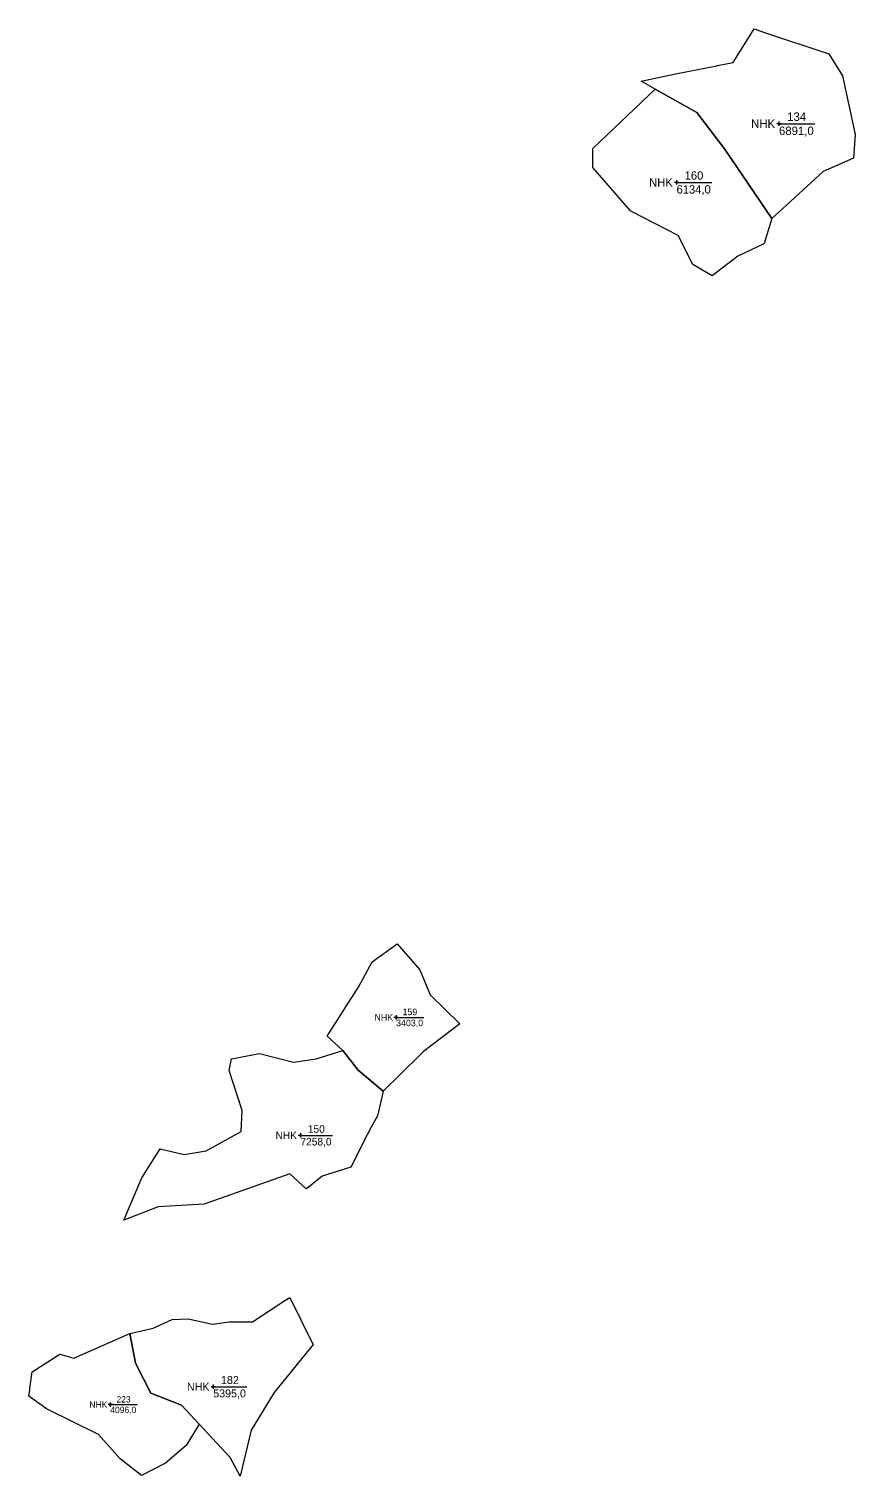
# Model space of a CAD drawing. Extents: x 546475 to 549288, y 1824344 to 1826332.
# Drawn here: x 546977 to 547461, y 1824344 to 1825191 of the extents above; entities that cross this region are included whole.
import ezdxf

# ---------------------------------------------------------------- set-up
doc = ezdxf.new("R2010")
doc.units = 0
for name, color, linetype in [('Level 11', 7, 'Continuous'), ('Level 13', 7, 'Continuous'), ('Level 30', 7, 'Continuous')]:
    doc.layers.add(name, color=color, linetype=linetype)

msp = doc.modelspace()

# ---------------------------------------------------------------- linework, layer by layer
at = {"layer": 'Level 11'}
for p, q in [((547415.82, 1825135.37), (547415.19, 1825135.37)), ((547416.44, 1825136), (547415.82, 1825135.37)), ((547415.82, 1825135.37), (547416.44, 1825134.75)), ((547416.44, 1825136.62), (547416.44, 1825136)), ((547417.07, 1825135.37), (547416.44, 1825136)), ((547416.44, 1825134.75), (547417.07, 1825135.37)), ((547416.44, 1825134.75), (547416.44, 1825134.12)), ((547417.69, 1825135.37), (547417.07, 1825135.37)), ((547355.84, 1825101.03), (547355.22, 1825101.03)), ((547356.47, 1825101.66), (547355.84, 1825101.03)), ((547355.84, 1825101.03), (547356.47, 1825100.41)), ((547356.47, 1825102.28), (547356.47, 1825101.66)), ((547357.09, 1825101.03), (547356.47, 1825101.66)), ((547356.47, 1825100.41), (547357.09, 1825101.03)), ((547356.47, 1825100.41), (547356.47, 1825099.78)), ((547357.72, 1825101.03), (547357.09, 1825101.03)), ((547192.3, 1824613.16), (547191.68, 1824612.53)), ((547192.3, 1824613.78), (547192.3, 1824613.16)), ((547192.93, 1824612.53), (547192.3, 1824613.16)), ((547191.68, 1824612.53), (547191.05, 1824612.53)), ((547191.68, 1824612.53), (547192.3, 1824611.91)), ((547192.3, 1824611.91), (547192.93, 1824612.53)), ((547192.3, 1824611.91), (547192.3, 1824611.28)), ((547193.55, 1824612.53), (547192.93, 1824612.53)), ((547135.67, 1824543.53), (547135.04, 1824543.53)), ((547136.29, 1824544.16), (547135.67, 1824543.53)), ((547135.67, 1824543.53), (547136.29, 1824542.91)), ((547136.29, 1824544.78), (547136.29, 1824544.16)), ((547136.92, 1824543.53), (547136.29, 1824544.16)), ((547136.29, 1824542.91), (547136.92, 1824543.53)), ((547136.29, 1824542.91), (547136.29, 1824542.28)), ((547137.54, 1824543.53), (547136.92, 1824543.53)), ((547084.58, 1824396.46), (547083.96, 1824396.46)), ((547085.21, 1824397.08), (547084.58, 1824396.46)), ((547084.58, 1824396.46), (547085.21, 1824395.83)), ((547085.21, 1824397.71), (547085.21, 1824397.08)), ((547085.83, 1824396.46), (547085.21, 1824397.08)), ((547085.21, 1824395.83), (547085.83, 1824396.46)), ((547085.21, 1824395.83), (547085.21, 1824395.21)), ((547086.46, 1824396.46), (547085.83, 1824396.46)), ((547024.33, 1824385.97), (547023.71, 1824385.97)), ((547024.96, 1824386.59), (547024.33, 1824385.97)), ((547024.33, 1824385.97), (547024.96, 1824385.34)), ((547024.96, 1824387.22), (547024.96, 1824386.59)), ((547025.58, 1824385.97), (547024.96, 1824386.59)), ((547024.96, 1824385.34), (547025.58, 1824385.97)), ((547024.96, 1824385.34), (547024.96, 1824384.72)), ((547026.21, 1824385.97), (547025.58, 1824385.97))]:
    msp.add_line(p, q, dxfattribs=at)
for centre in [(547416.44, 1825135.37), (547356.47, 1825101.03), (547192.3, 1824612.53), (547136.29, 1824543.53), (547085.21, 1824396.46), (547024.96, 1824385.97)]:
    msp.add_circle(centre, 0.15, dxfattribs=at)
at = {"layer": 'Level 13'}
for p, q in [((547416.44, 1825135.37), (547437.33, 1825135.37)), ((547356.47, 1825101.03), (547377.04, 1825101.03)), ((547192.3, 1824612.53), (547208.54, 1824612.53)), ((547136.29, 1824543.53), (547154.99, 1824543.53)), ((547085.21, 1824396.46), (547104.9, 1824396.46)), ((547024.96, 1824385.97), (547040.61, 1824385.97))]:
    msp.add_line(p, q, dxfattribs=at)
at = {"layer": 'Level 30'}
for points in [[(547343.94, 1825155.66), (547335.76, 1825160.28), (547355.79, 1825164.57), (547380.04, 1825169.29), (547380.35, 1825169.35), (547389.66, 1825171.16), (547401.85, 1825190.83), (547407.98, 1825188.8), (547445.58, 1825176.36), (547453.68, 1825163.41), (547460.98, 1825129.08), (547460.12, 1825115.13), (547449.83, 1825110.66), (547442.31, 1825107.4), (547416.43, 1825083.7), (547412.29, 1825079.91), (547384.5, 1825120.62), (547368.26, 1825141.91)], [(547407.85, 1825065.36), (547407.47, 1825065.03), (547392.37, 1825057.98), (547377.23, 1825046.41), (547365.92, 1825053.09), (547357.34, 1825070.04), (547329.78, 1825084.21), (547329.55, 1825084.47), (547307.48, 1825109.72), (547307.4, 1825120.86), (547343.94, 1825155.66), (547368.26, 1825141.91), (547384.5, 1825120.62), (547412.29, 1825079.91)], [(547161.13, 1824593.19), (547151.86, 1824601.63), (547170.37, 1824630.69), (547178.2, 1824645.09), (547192.97, 1824655.63), (547206.15, 1824640.27), (547212.24, 1824625.64), (547229.67, 1824608.79), (547208.32, 1824592.5), (547206.84, 1824591.08), (547195.2, 1824579.73), (547184.62, 1824569.42), (547170.05, 1824581.59)], [(547161.13, 1824593.19), (547170.05, 1824581.59), (547184.62, 1824569.42), (547181.33, 1824554.97), (547177.6, 1824548.32), (547175.33, 1824543.82), (547165.79, 1824524.9), (547148.95, 1824519.61), (547140.56, 1824512.83), (547139.72, 1824512.14), (547130.09, 1824520.95), (547079.84, 1824503.26), (547053.07, 1824501.72), (547032.86, 1824493.88), (547043.47, 1824518.72), (547054.11, 1824535.64), (547068.24, 1824532.25), (547081.15, 1824534.55), (547101.51, 1824545.81), (547102.15, 1824558.07), (547094.65, 1824581.4), (547095.89, 1824588.38), (547112.4, 1824591.34), (547132.12, 1824586.25), (547145.58, 1824588.19)], [(547130.11, 1824448.74), (547143.21, 1824422.18), (547143.73, 1824421.13), (547120.87, 1824393.09), (547107.43, 1824371.05), (547101.09, 1824344.19), (547095.22, 1824355), (547077, 1824374.52), (547066.69, 1824385.57), (547048.77, 1824392.67), (547039.67, 1824410.26), (547036.31, 1824427.51), (547050.08, 1824430.72), (547061.09, 1824435.72), (547070.6, 1824436.22), (547084.77, 1824433), (547094.46, 1824434.36), (547108.13, 1824434.46), (547127.23, 1824446.86)], [(547036.31, 1824427.51), (547039.67, 1824410.26), (547048.77, 1824392.67), (547066.69, 1824385.57), (547077, 1824374.52), (547069.32, 1824362.1), (547057.21, 1824351.69), (547043.23, 1824344.43), (547030.82, 1824354.29), (547018.03, 1824368.46), (546987.64, 1824383.53), (546977.33, 1824390.92), (546977.79, 1824394.31), (546977.93, 1824395.38), (546979.28, 1824405.26), (546995.46, 1824415.49), (547003.67, 1824413.14)]]:
    msp.add_lwpolyline(points, close=True, dxfattribs=at)

# ---------------------------------------------------------------- texts
at = {"layer": 'Level 13'}
for s, height, p in [('134', 4.968, (547421.26, 1825137.03)), ('NHK', 4.968, (547400.14, 1825132.89)), ('6891,0', 4.968, (547416.44, 1825128.75)), ('160', 4.893, (547361.22, 1825102.66)), ('NHK', 4.893, (547340.42, 1825098.58)), ('6134,0', 4.893, (547356.47, 1825094.51)), ('NHK', 3.861, (547179.63, 1824610.6)), ('159', 3.861, (547196.04, 1824613.82)), ('3403,0', 3.861, (547192.3, 1824607.38)), ('NHK', 4.448, (547121.7, 1824541.31)), ('150', 4.448, (547140.61, 1824545.01)), ('7258,0', 4.448, (547136.29, 1824537.6)), ('182', 4.683, (547089.77, 1824398.02)), ('NHK', 4.683, (547069.85, 1824394.12)), ('5395,0', 4.683, (547085.21, 1824390.22)), ('NHK', 3.721, (547012.75, 1824384.11)), ('4096,0', 3.721, (547024.96, 1824381.01)), ('223', 3.721, (547028.57, 1824387.21))]:
    msp.add_text(s, height=height, dxfattribs=at).set_placement(p)

doc.saveas('drawing.dxf')
